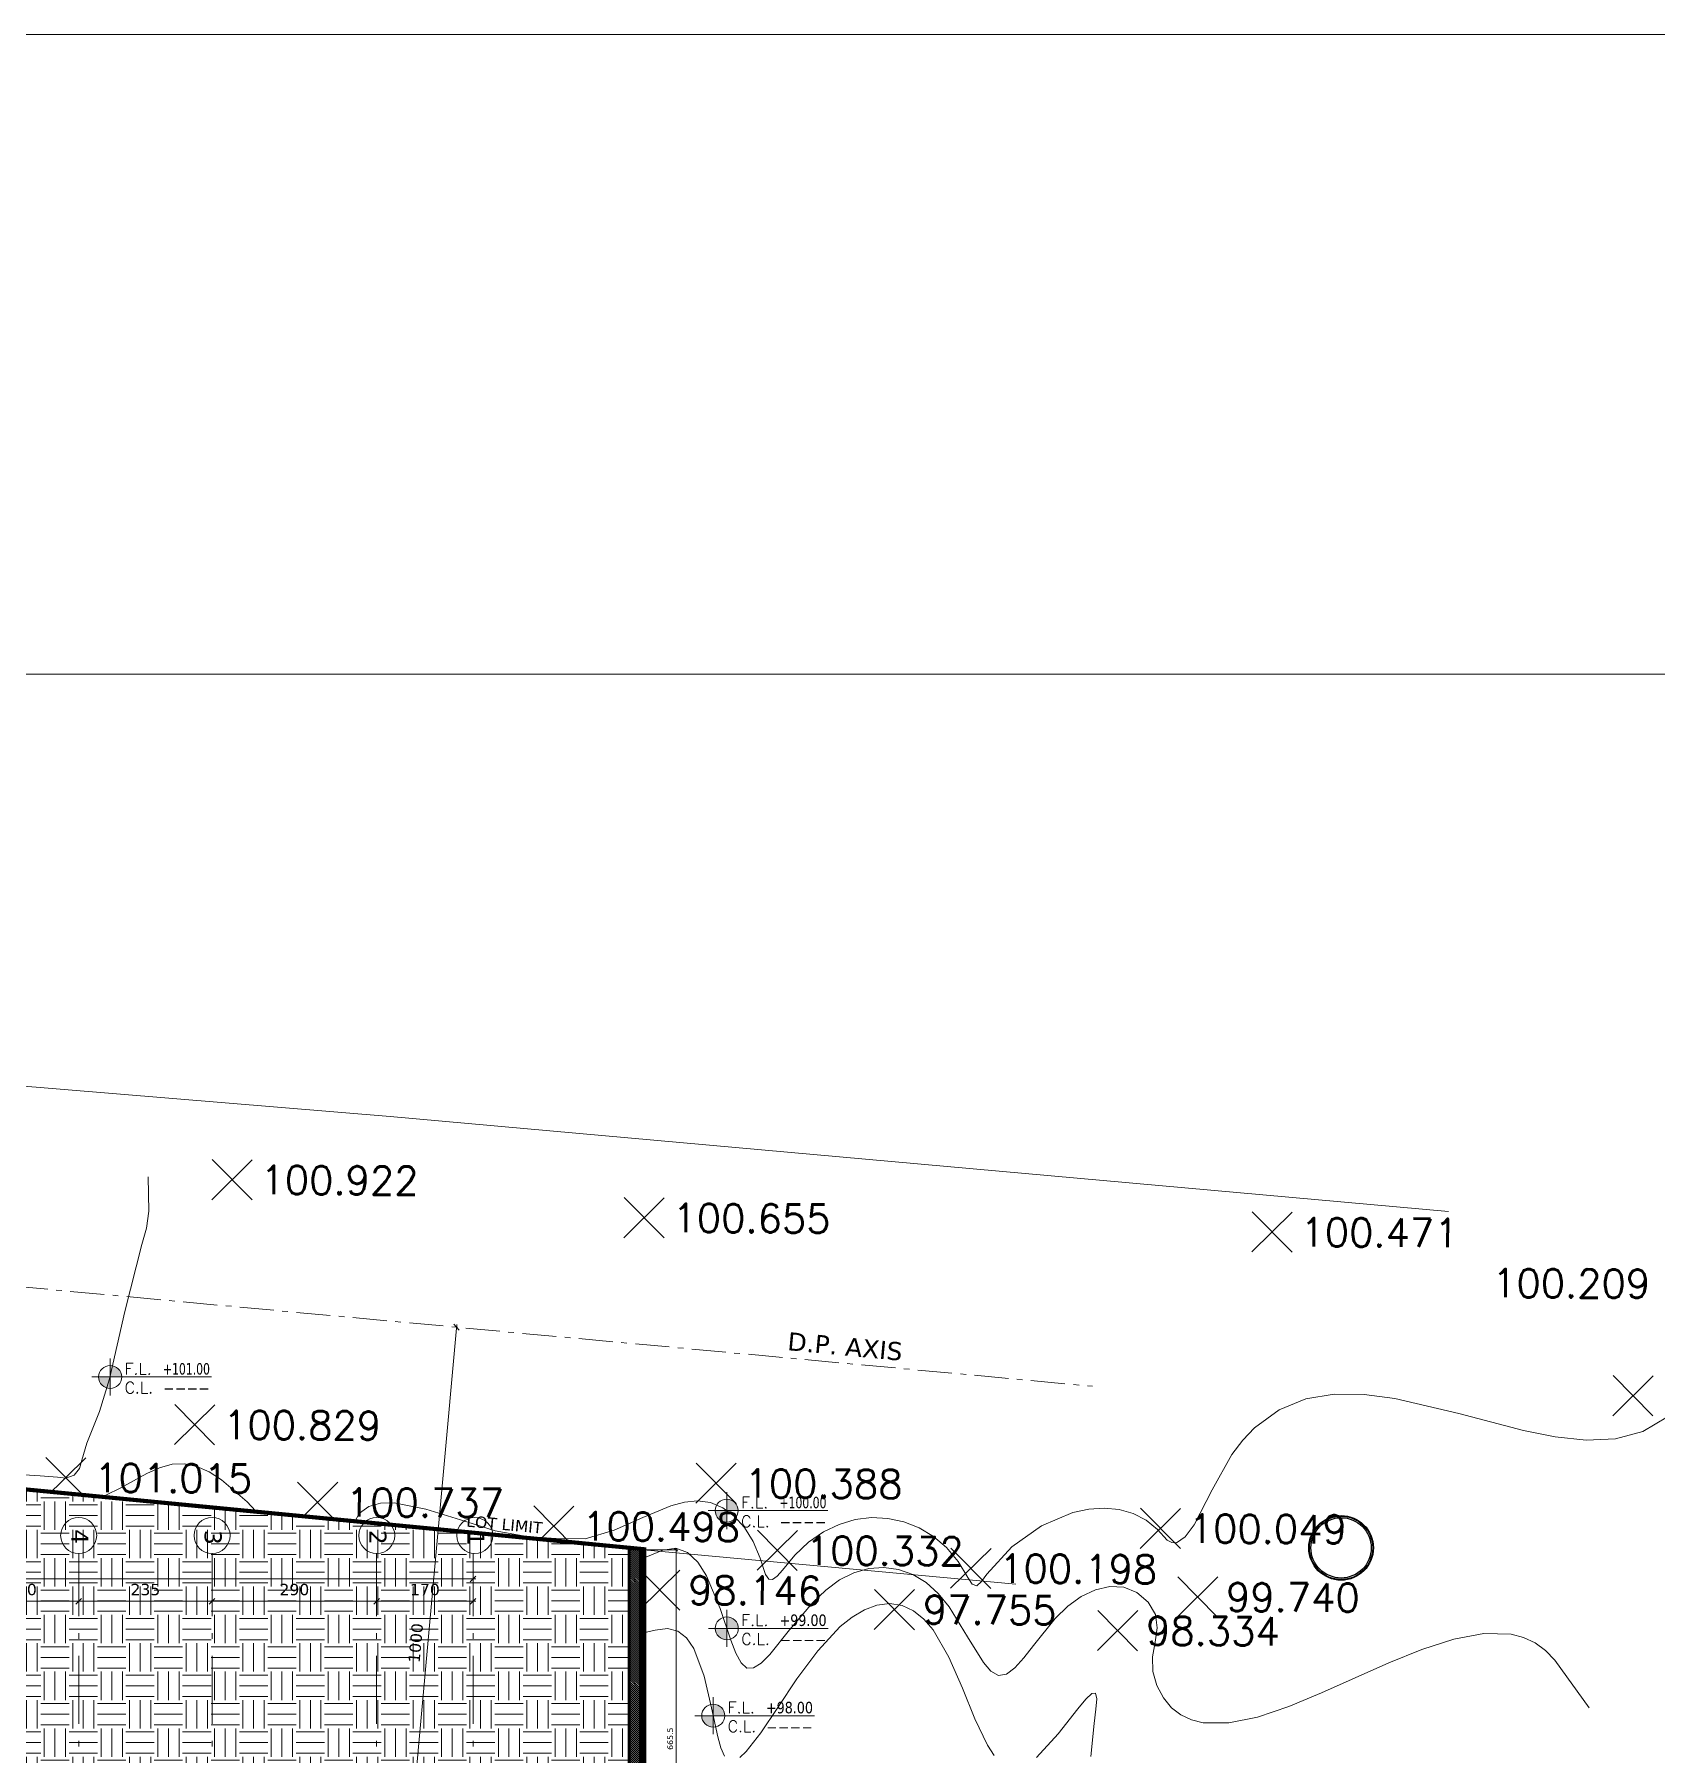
# Model space of a CAD drawing. Header units: inches. Extents: x -48 to 777, y -156 to 510.
# Drawn here: x 500.4 to 528.98, y 157.27 to 187.58 of the extents above; entities that cross this region are included whole.
import ezdxf
from ezdxf.enums import TextEntityAlignment as Align

# ---------------------------------------------------------------- set-up
doc = ezdxf.new("R2010")
doc.units = ezdxf.units.IN
doc.header["$MEASUREMENT"] = 0
doc.set_wipeout_variables(frame=1)
for name, pattern in [('ACAD_ISO10W100', [18, 12, -3, 0, -3]), ('HIDDEN', [0.375, 0.25, -0.125]), ('NUHA', [1.45, 0.75, -0.25, 0.2, -0.25])]:
    doc.linetypes.add(name, pattern=pattern)
doc.layers.get('Defpoints').update_dxf_attribs({"lineweight": 5})
for name, color, linetype, lineweight in [('A-ANNOTATION', 34, 'Continuous', 5), ('A-AXIS ST', 251, 'ACAD_ISO10W100', 5), ('A-DIM', 9, 'Continuous', 5), ('A-HIDDEN', 254, 'HIDDEN', 5), ('A-LEVELS', 139, 'Continuous', 20), ('A-LIMIT LOT', 235, 'ACAD_ISO10W100', 20), ('A-LIMIT ROAD', 69, 'Continuous', 20), ('A-PILLARS', 1, 'Continuous', 60), ('A-SIGNS1', 20, 'Continuous', 15), ('A-SIGNS2', 30, 'Continuous', 15), ('A-TEXT', 50, 'Continuous', 15), ('C-STONE', 42, 'Continuous', 30), ('H-PILLARS', 61, 'Continuous', 5)]:
    doc.layers.add(name, color=color, linetype=linetype, lineweight=lineweight)
doc.layers.add('HH-DARK GREY', color=7, linetype='Continuous', lineweight=5, true_color=0x404040)
doc.layers.add('pts pc', color=7, linetype='Continuous')
doc.styles.add('2mm', font='simplex.shx', dxfattribs={"height": 0.5})
doc.styles.add('ROMAND', font='verdana.ttf')
doc.styles.add('ROMANS', font='romans__.ttf', dxfattribs={"height": 0.14})
doc.dimstyles.new('M-1.100', dxfattribs={"dimtxt": 0.2, "dimasz": 0.1, "dimexe": 0.05, "dimexo": 0.05, "dimgap": 0.1, "dimtad": 1, "dimlfac": 100, "dimrnd": 0.5, "dimzin": 9, "dimdsep": 46, "dimtxsty": 'ROMAND', "dimblk": 'OBLIQUE', "dimcen": 1, "dimdle": 0.05, "dimclrd": 256, "dimclre": 256, "dimclrt": 2, "dimadec": 0, "dimazin": 0, "dimtfac": 0.666667, "dimtmove": 2, "dimatfit": 3, "dimfxl": 0.04, "dimtolj": 1, "dimtzin": 5, "dimlwd": -1, "dimlwe": -1, "dimarcsym": 0})
doc.dimstyles.new('M-1.50', dxfattribs={"dimtxt": 0.1, "dimasz": 0.05, "dimexe": 0.025, "dimexo": 0.025, "dimgap": 0.05, "dimtad": 1, "dimlfac": 100, "dimrnd": 0.5, "dimzin": 9, "dimdsep": 46, "dimtxsty": 'ROMAND', "dimblk": 'OBLIQUE', "dimcen": 1, "dimdle": 0.025, "dimclrd": 256, "dimclre": 256, "dimclrt": 2, "dimadec": 0, "dimazin": 0, "dimtfac": 0.666667, "dimtmove": 2, "dimatfit": 3, "dimfxl": 0.04, "dimtolj": 1, "dimtzin": 5, "dimlwd": -1, "dimlwe": -1, "dimarcsym": 0})

# ---------------------------------------------------------------- blocks, each defined once
blk = doc.blocks.new('_Oblique')
at = {"color": 0, "linetype": 'ByBlock', "lineweight": -2}
blk.add_line((-0.5, -0.5), (0.5, 0.5), dxfattribs=at)
blk = doc.blocks.new('*D544')
at = {"layer": 'A-DIM', "transparency": 16777216}
for p, q in [((642.619, 335.179), (644.719, 335.179)), ((642.669, 335.065), (642.669, 335.229)), ((644.669, 335.065), (644.669, 335.229))]:
    blk.add_line(p, q, dxfattribs=at)
at = {"layer": 'Defpoints', "color": 0, "transparency": 16777216}
for p in [(642.669, 335.015), (644.669, 335.179), (644.669, 335.015)]:
    blk.add_point(p, dxfattribs=at)
at = {"layer": 'A-DIM', "transparency": 16777216, "xscale": 0.1, "yscale": 0.1, "zscale": 0.1, "rotation": 180}
blk.add_blockref('_Oblique', (642.669, 335.179), dxfattribs=at)
at = {"layer": 'A-DIM', "transparency": 16777216, "xscale": 0.1, "yscale": 0.1, "zscale": 0.1}
blk.add_blockref('_Oblique', (644.669, 335.179), dxfattribs=at)
at = {"layer": 'A-DIM', "color": 2, "transparency": 16777216, "insert": (643.669, 335.383), "char_height": 0.2, "attachment_point": 5, "style": 'ROMAND'}
blk.add_mtext('\\A1;200', dxfattribs=at)
blk = doc.blocks.new('*D545')
at = {"layer": 'A-DIM', "transparency": 16777216}
for p, q in [((644.619, 335.179), (647.069, 335.179)), ((644.669, 335.065), (644.669, 335.229)), ((647.019, 335.065), (647.019, 335.229))]:
    blk.add_line(p, q, dxfattribs=at)
at = {"layer": 'Defpoints', "color": 0, "transparency": 16777216}
for p in [(644.669, 335.015), (647.019, 335.179), (647.019, 335.015)]:
    blk.add_point(p, dxfattribs=at)
at = {"layer": 'A-DIM', "transparency": 16777216, "xscale": 0.1, "yscale": 0.1, "zscale": 0.1, "rotation": 180}
blk.add_blockref('_Oblique', (644.669, 335.179), dxfattribs=at)
at = {"layer": 'A-DIM', "transparency": 16777216, "xscale": 0.1, "yscale": 0.1, "zscale": 0.1}
blk.add_blockref('_Oblique', (647.019, 335.179), dxfattribs=at)
at = {"layer": 'A-DIM', "color": 2, "transparency": 16777216, "insert": (645.844, 335.383), "char_height": 0.2, "attachment_point": 5, "style": 'ROMAND'}
blk.add_mtext('\\A1;235', dxfattribs=at)
blk = doc.blocks.new('*D546')
at = {"layer": 'A-DIM', "transparency": 16777216}
for p, q in [((646.969, 335.179), (649.969, 335.179)), ((647.019, 335.065), (647.019, 335.229)), ((649.919, 335.083), (649.919, 335.229))]:
    blk.add_line(p, q, dxfattribs=at)
at = {"layer": 'Defpoints', "color": 0, "transparency": 16777216}
for p in [(647.019, 335.015), (649.919, 335.179), (649.919, 335.033)]:
    blk.add_point(p, dxfattribs=at)
at = {"layer": 'A-DIM', "transparency": 16777216, "xscale": 0.1, "yscale": 0.1, "zscale": 0.1, "rotation": 180}
blk.add_blockref('_Oblique', (647.019, 335.179), dxfattribs=at)
at = {"layer": 'A-DIM', "transparency": 16777216, "xscale": 0.1, "yscale": 0.1, "zscale": 0.1}
blk.add_blockref('_Oblique', (649.919, 335.179), dxfattribs=at)
at = {"layer": 'A-DIM', "color": 2, "transparency": 16777216, "insert": (648.469, 335.383), "char_height": 0.2, "attachment_point": 5, "style": 'ROMAND'}
blk.add_mtext('\\A1;290', dxfattribs=at)
blk = doc.blocks.new('*D547')
at = {"layer": 'A-DIM', "transparency": 16777216}
for p, q in [((649.869, 335.179), (651.669, 335.179)), ((649.919, 335.083), (649.919, 335.229)), ((651.619, 335.036), (651.619, 335.229))]:
    blk.add_line(p, q, dxfattribs=at)
at = {"layer": 'Defpoints', "color": 0, "transparency": 16777216}
for p in [(649.919, 335.033), (651.619, 335.179), (651.619, 334.986)]:
    blk.add_point(p, dxfattribs=at)
at = {"layer": 'A-DIM', "transparency": 16777216, "xscale": 0.1, "yscale": 0.1, "zscale": 0.1, "rotation": 180}
blk.add_blockref('_Oblique', (649.919, 335.179), dxfattribs=at)
at = {"layer": 'A-DIM', "transparency": 16777216, "xscale": 0.1, "yscale": 0.1, "zscale": 0.1}
blk.add_blockref('_Oblique', (651.619, 335.179), dxfattribs=at)
at = {"layer": 'A-DIM', "color": 2, "transparency": 16777216, "insert": (650.769, 335.383), "char_height": 0.2, "attachment_point": 5, "style": 'ROMAND'}
blk.add_mtext('\\A1;170', dxfattribs=at)
blk = doc.blocks.new('*D548')
at = {"layer": 'A-DIM', "transparency": 16777216}
for p, q in [((651.669, 335.572), (633.919, 335.572)), ((633.969, 334.867), (633.969, 335.622)), ((651.619, 335.036), (651.619, 335.622))]:
    blk.add_line(p, q, dxfattribs=at)
at = {"layer": 'Defpoints', "color": 0, "transparency": 16777216}
for p in [(633.969, 335.572), (651.619, 334.986), (633.969, 334.817)]:
    blk.add_point(p, dxfattribs=at)
at = {"layer": 'A-DIM', "transparency": 16777216, "xscale": 0.1, "yscale": 0.1, "zscale": 0.1, "rotation": 180}
blk.add_blockref('_Oblique', (633.969, 335.572), dxfattribs=at)
at = {"layer": 'A-DIM', "transparency": 16777216, "xscale": 0.1, "yscale": 0.1, "zscale": 0.1}
blk.add_blockref('_Oblique', (651.619, 335.572), dxfattribs=at)
at = {"layer": 'A-DIM', "color": 2, "transparency": 16777216, "insert": (642.794, 335.776), "char_height": 0.2, "attachment_point": 5, "style": 'ROMAND'}
blk.add_mtext('\\A1;1765', dxfattribs=at)
blk = doc.blocks.new('*D409')
at = {"layer": 'A-DIM', "transparency": 16777216}
for p, q in [((511.152, 160.872), (511.727, 160.872)), ((511.702, 154.194), (511.702, 160.897)), ((511.152, 154.219), (511.727, 154.219))]:
    blk.add_line(p, q, dxfattribs=at)
at = {"layer": 'Defpoints', "color": 0, "transparency": 16777216}
for p in [(511.127, 160.872), (511.702, 160.872), (511.127, 154.219)]:
    blk.add_point(p, dxfattribs=at)
at = {"layer": 'A-DIM', "transparency": 16777216, "xscale": 0.05, "yscale": 0.05, "zscale": 0.05}
for p, rotation in [((511.702, 160.872), 90), ((511.702, 154.219), 270)]:
    blk.add_blockref('_Oblique', p, dxfattribs=dict(at, rotation=rotation))
at = {"layer": 'A-DIM', "color": 2, "transparency": 16777216, "insert": (511.6, 157.545), "char_height": 0.1, "attachment_point": 5, "rotation": 90, "style": 'ROMAND'}
blk.add_mtext('\\A1;665.5', dxfattribs=at)
blk = doc.blocks.new('*D972')
at = {"layer": 'A-DIM', "transparency": 16777216}
blk.add_line((-315972.608, -27892.263), (-315973.513, -27902.275), dxfattribs=at)
at = {"layer": 'Defpoints', "color": 0, "transparency": 16777216}
for p in [(-315972.613, -27892.312), (-315973.508, -27902.225), (-315973.508, -27902.225)]:
    blk.add_point(p, dxfattribs=at)
at = {"layer": 'A-DIM', "transparency": 16777216, "xscale": 0.1, "yscale": 0.1, "zscale": 0.1}
for p, rotation in [((-315972.613, -27892.312), 84.83901183355006), ((-315973.508, -27902.225), 264.8390118335501)]:
    blk.add_blockref('_Oblique', p, dxfattribs=dict(at, rotation=rotation))
at = {"layer": 'A-DIM', "color": 2, "transparency": 16777216, "insert": (-315973.33, -27897.876), "char_height": 0.2, "attachment_point": 5, "rotation": 84.839, "style": 'ROMAND'}
blk.add_mtext('\\A1;1000', dxfattribs=at)
blk = doc.blocks.new('GXFHGCGFCD')
at = {"layer": 'A-SIGNS1', "linetype": 'NUHA'}
h = blk.add_hatch(color=256, dxfattribs=at)
h.paths.add_polyline_path([(90.382, 61.33), (90.382, 61.17), (90.542, 61.17, 0.414214)])
h.paths.add_polyline_path([(90.382, 61.17), (90.222, 61.17, 0.414214), (90.382, 61.01)])
at = {"layer": 'A-SIGNS1'}
for p, q in [((90.382, 60.914), (90.382, 61.426)), ((90.126, 61.17), (91.79, 61.17))]:
    blk.add_line(p, q, dxfattribs=at)
blk.add_circle((90.382, 61.17), 0.16, dxfattribs=at)
blk = doc.blocks.new('DGXFHXFGDFD')
at = {"layer": 'A-SIGNS1'}
blk.add_blockref('GXFHGCGFCD', (0, 0), dxfattribs=at)
at = {"layer": 'A-SIGNS2', "linetype": 'NUHA', "style": 'ROMANS'}
for s, p in [('F.L.', (90.583, 61.203)), ('C.L.', (90.583, 60.941))]:
    blk.add_text(s, height=0.16, dxfattribs=at).set_placement(p)
at = {"layer": 'A-SIGNS2', "style": 'ROMANS', "width": 0.910135, "flags": 4}
for tag, p, p2 in [('NIV.FINI', (91.116, 61.203), (91.79, 61.203)), ('NIV.BETON', (91.116, 60.941), (91.79, 60.941))]:
    blk.add_attdef(tag, text='', height=0.16, dxfattribs=at).set_placement(p, p2, align=Align.FIT)
blk = doc.blocks.new('AXIS')
at = {"layer": 'A-ANNOTATION'}
for centre in [(644.66853, 336.33642), (647.01853, 336.33642), (649.92022, 336.33642), (651.64843, 336.33501)]:
    blk.add_circle(centre, 0.31723, dxfattribs=at)
at = {"layer": 'A-AXIS ST', "ltscale": 0.1}
for p, q in [((644.66853, 296.91777), (644.66853, 336.01919)), ((647.01853, 296.91777), (647.01853, 336.01919)), ((649.91853, 296.91777), (649.91853, 336.01919)), ((651.61853, 296.91777), (651.61853, 336.01919))]:
    blk.add_line(p, q, dxfattribs=at)
at = {"layer": 'A-ANNOTATION', "char_height": 0.3, "width": 5.0170833, "attachment_point": 1, "rotation": 270, "style": 'ROMAND'}
for s, insert in [('\\pi2.3951;4', (644.83697, 338.84375)), ('\\pi2.4097;3', (647.18847, 338.84375)), ('\\pi2.407;2', (650.09016, 338.84374)), ('\\pi2.4273;1', (651.81838, 338.84233))]:
    blk.add_mtext(s, dxfattribs=dict(at, insert=insert))
at = {"layer": 'A-DIM'}
for base, p1, p2, picture, middle in [((633.96853, 335.57217), (651.61853, 334.98568), (633.96853, 334.81666), '*D548', (642.79353, 335.77613)), ((644.66853, 335.17924), (642.66853, 335.01471), (644.66853, 335.01475), '*D544', (643.66853, 335.3834)), ((647.01853, 335.17924), (644.66853, 335.01475), (647.01853, 335.01475), '*D545', (645.84353, 335.3834)), ((649.91853, 335.17924), (647.01853, 335.01475), (649.91853, 335.03273), '*D546', (648.46853, 335.3834)), ((651.61853, 335.17924), (649.91853, 335.03273), (651.61853, 334.98568), '*D547', (650.76853, 335.38333))]:
    dim = blk.add_linear_dim(base=base, p1=p1, p2=p2, dimstyle='M-1.100', dxfattribs=at)
    dim.commit()
    dim.dimension.update_dxf_attribs({"geometry": picture, "text_midpoint": middle})
blk = doc.blocks.new('LOT 688  TOPOGRAPHIC PLAN')
blk.add_circle((-315957.02695, -27896.2003), 0.55739)
at = {"layer": 'A-HIDDEN', "linetype": 'ACAD_ISO10W100', "ltscale": 0.05}
blk.add_line((-316003.31537, -27889.46215), (-315961.40493, -27893.35283), dxfattribs=at)
at = {"layer": 'A-LEVELS', "linetype": 'Continuous'}
for points in [[(-315981.16332, -27894.85212), (-315979.94808, -27894.931), (-315979.64534, -27894.95613), (-315979.49423, -27894.96924), (-315979.35005, -27894.91888), (-315979.25708, -27894.80117), (-315979.2121, -27894.65444), (-315979.12632, -27894.35818), (-315978.903, -27893.80002), (-315978.72595, -27893.22274), (-315978.45451, -27892.0347), (-315978.15944, -27890.85643), (-315978.0747, -27890.56433), (-315978.03152, -27890.26698), (-315978.04603, -27889.6599)], [(-315980.53184, -27896.03445), (-315980.02526, -27896.10156), (-315979.5263, -27896.09836), (-315979.03781, -27895.99888), (-315978.56266, -27895.7778), (-315978.33151, -27895.64341), (-315978.10649, -27895.56636), (-315977.88836, -27895.60262), (-315977.67265, -27895.73877), (-315977.22452, -27896.15999), (-315976.74771, -27896.65985), (-315975.77675, -27897.71175), (-315975.31858, -27898.1783), (-315974.90261, -27898.54827), (-315974.71608, -27898.68368), (-315974.54684, -27898.77892), (-315974.39715, -27898.82864), (-315974.26925, -27898.82749), (-315974.1654, -27898.77015), (-315974.08784, -27898.65126), (-315974.03774, -27898.46758), (-315974.00923, -27898.22944), (-315973.98233, -27897.65259), (-315973.93782, -27897.0465), (-315973.8873, -27896.7718), (-315973.80638, -27896.53695), (-315973.68639, -27896.35769), (-315973.51875, -27896.2496), (-315973.30276, -27896.21533), (-315973.05183, -27896.23434), (-315972.50478, -27896.34032), (-315971.98349, -27896.40413), (-315971.4898, -27896.42146), (-315970.98844, -27896.46888), (-315970.4885, -27896.5576), (-315969.98591, -27896.58416), (-315969.73163, -27896.53987), (-315969.47526, -27896.44594), (-315968.97776, -27896.23902), (-315968.74974, -27896.2084), (-315968.5441, -27896.27921), (-315968.36391, -27896.45207), (-315968.20932, -27896.69341), (-315967.96811, -27897.26653), (-315967.78031, -27897.82844), (-315967.69174, -27898.05776), (-315967.59888, -27898.22736), (-315967.49585, -27898.31826), (-315967.37753, -27898.31606), (-315967.24287, -27898.23037), (-315967.09212, -27898.07871), (-315966.7434, -27897.64757), (-315966.3335, -27897.16281), (-315966.10626, -27896.94414), (-315965.86451, -27896.76463), (-315965.60983, -27896.63766), (-315965.34744, -27896.56495), (-315965.08322, -27896.54619), (-315964.82304, -27896.58106), (-315964.57278, -27896.66923), (-315964.33832, -27896.81038), (-315964.1254, -27897.00397), (-315963.93557, -27897.24092), (-315963.60998, -27897.76555), (-315963.32949, -27898.2223), (-315963.19602, -27898.37437), (-315963.06169, -27898.44847), (-315962.92254, -27898.42676), (-315962.77565, -27898.31678), (-315962.61872, -27898.14086), (-315962.44942, -27897.92151), (-315962.06452, -27897.44258), (-315961.84432, -27897.22801), (-315961.60554, -27897.05623), (-315961.35569, -27896.93728), (-315961.10323, -27896.87998), (-315960.85663, -27896.89316), (-315960.62438, -27896.98561), (-315960.42484, -27897.15457), (-315960.29768, -27897.37239), (-315960.27017, -27897.6121), (-315960.30518, -27897.86359), (-315960.34862, -27898.12122), (-315960.34683, -27898.37925), (-315960.27539, -27898.62668), (-315960.15712, -27898.84402), (-315960.01316, -27899.01654), (-315959.84794, -27899.145), (-315959.66305, -27899.2328), (-315959.46006, -27899.28335), (-315959.00612, -27899.28635), (-315958.49874, -27899.18127), (-315957.95054, -27898.99539), (-315957.37414, -27898.75599), (-315956.18725, -27898.22575), (-315955.60201, -27897.98946), (-315955.03907, -27897.80876), (-315954.51104, -27897.71094), (-315954.03056, -27897.72326), (-315953.8121, -27897.77925), (-315953.61025, -27897.873), (-315953.42654, -27898.00778), (-315953.25967, -27898.18059), (-315952.65648, -27899.01699)], [(-315979.61232, -27900.14969), (-315978.96618, -27899.39156), (-315978.27808, -27898.62505), (-315977.9144, -27898.30944), (-315977.53565, -27898.07661), (-315977.14032, -27897.9548), (-315976.72692, -27897.97228), (-315976.51302, -27898.04185), (-315976.295, -27898.15164), (-315975.85283, -27898.46847), (-315975.41301, -27898.87507), (-315974.98815, -27899.32357), (-315974.59088, -27899.7661), (-315974.23382, -27900.1548)], [(-315973.4536, -27900.22815), (-315973.4239, -27899.76759), (-315973.38598, -27899.23773), (-315973.28473, -27898.73891), (-315973.19313, -27898.53251), (-315973.06505, -27898.37149), (-315972.89588, -27898.26489), (-315972.69255, -27898.20413), (-315972.2255, -27898.1639), (-315971.7479, -27898.13842), (-315971.30902, -27898.06078), (-315970.43412, -27897.89397), (-315969.55528, -27897.75116), (-315969.1101, -27897.64982), (-315968.89537, -27897.61986), (-315968.71139, -27897.66637), (-315968.5591, -27897.78856), (-315968.43413, -27897.97172), (-315968.24849, -27898.46217), (-315968.1193, -27899.02013), (-315968.01137, -27899.52802), (-315967.95439, -27899.72644), (-315967.88953, -27899.86824)], [(-315967.62281, -27899.89456), (-315967.51021, -27899.79026), (-315967.25225, -27899.45765), (-315966.95367, -27899.01035), (-315966.61814, -27898.50919), (-315966.24936, -27898.01496), (-315965.85101, -27897.58848), (-315965.6419, -27897.41965), (-315965.42678, -27897.29055), (-315965.2061, -27897.2088), (-315964.98071, -27897.18189), (-315964.76023, -27897.21485), (-315964.55947, -27897.30828), (-315964.37933, -27897.45499), (-315964.21723, -27897.64592), (-315963.93678, -27898.12417), (-315963.69738, -27898.6705), (-315963.4783, -27899.21241), (-315963.25883, -27899.67738), (-315963.14246, -27899.85834)], [(-315962.39284, -27899.89176), (-315962.01446, -27899.47645), (-315961.66723, -27899.03492), (-315961.52662, -27898.86667), (-315961.41939, -27898.76667), (-315961.35405, -27898.75985), (-315961.33363, -27898.85924), (-315961.34608, -27899.04543), (-315961.37679, -27899.29349), (-315961.43466, -27899.87556)]]:
    blk.add_lwpolyline(points, dxfattribs=at)
at = {"layer": 'A-LEVELS', "color": 209, "linetype": 'Continuous'}
blk.add_lwpolyline([(-315981.06894, -27895.27639), (-315980.03113, -27895.46472), (-315979.51931, -27895.48322), (-315979.01975, -27895.38182), (-315978.53679, -27895.14845), (-315978.07091, -27894.88806), (-315977.84431, -27894.78717), (-315977.62189, -27894.72685), (-315977.40333, -27894.71995), (-315977.18699, -27894.76596), (-315976.9708, -27894.86048), (-315976.75273, -27894.99912), (-315976.30276, -27895.39125), (-315975.34238, -27896.42417), (-315975.12303, -27896.63234), (-315974.92924, -27896.77574), (-315974.7697, -27896.83188), (-315974.65313, -27896.77827), (-315974.58382, -27896.60193), (-315974.54254, -27896.34086), (-315974.43579, -27895.78426), (-315974.3207, -27895.58989), (-315974.15693, -27895.46971), (-315973.95142, -27895.41304), (-315973.71114, -27895.40921), (-315973.15411, -27895.51729), (-315972.54154, -27895.70854), (-315971.9291, -27895.89749), (-315971.37246, -27895.99876), (-315970.8595, -27896.03713), (-315970.34632, -27896.03832), (-315969.83372, -27895.88825), (-315969.328, -27895.66317), (-315968.83606, -27895.45923), (-315968.59741, -27895.39524), (-315968.36479, -27895.37259), (-315968.13908, -27895.40322), (-315967.92293, -27895.49332), (-315967.72174, -27895.63988), (-315967.54119, -27895.83906), (-315967.38696, -27896.08704), (-315967.26469, -27896.37993), (-315967.16636, -27896.66709), (-315967.11125, -27896.75029), (-315967.04315, -27896.75954), (-315966.96086, -27896.69935), (-315966.86649, -27896.59221), (-315966.65023, -27896.32799), (-315966.40836, -27896.09788), (-315966.14712, -27895.9173), (-315965.87167, -27895.78576), (-315965.58715, -27895.70276), (-315965.29874, -27895.66779), (-315965.01159, -27895.68036), (-315964.73086, -27895.73996), (-315964.46171, -27895.84608), (-315964.20929, -27895.99823), (-315963.97877, -27896.1959), (-315963.7753, -27896.4386), (-315963.60364, -27896.72256), (-315963.52629, -27896.83938), (-315963.44684, -27896.8707), (-315963.36066, -27896.79445), (-315963.26715, -27896.66534), (-315962.8262, -27896.18084), (-315962.30783, -27895.81283), (-315961.75219, -27895.57988), (-315961.47294, -27895.51985), (-315961.19943, -27895.50053), (-315960.93667, -27895.52426), (-315960.6897, -27895.59335), (-315960.46352, -27895.71011), (-315960.26316, -27895.87688), (-315960.0901, -27896.06394), (-315960.00854, -27896.10785), (-315959.92861, -27896.11013), (-315959.77206, -27896.00815), (-315959.6172, -27895.79467), (-315959.29955, -27895.17986), (-315958.94996, -27894.5561), (-315958.7581, -27894.30229), (-315958.55534, -27894.08801), (-315958.11987, -27893.76797), (-315957.64895, -27893.57597), (-315957.14799, -27893.49196), (-315956.6224, -27893.49593), (-315956.07759, -27893.56784), (-315954.95196, -27893.83536), (-315953.81437, -27894.13428), (-315953.25463, -27894.24543), (-315952.71006, -27894.30219), (-315952.19151, -27894.27849), (-315951.71026, -27894.14778), (-315951.27418, -27893.89249)], dxfattribs=at)
at = {"layer": 'A-LIMIT LOT', "linetype": 'Continuous', "const_width": 0.1}
blk.add_lwpolyline([(-315996.80172, -27893.57917), (-315985.1164, -27950.2257), (-315970.22923, -27937.16678), (-315964.6636, -27941.43051), (-315964.08799, -27936.87852), (-315969.32038, -27930.53073), (-315969.32038, -27896.23659), (-315996.80172, -27893.57917)], dxfattribs=at)
at = {"layer": 'A-LIMIT ROAD', "linetype": 'Continuous'}
for points in [[(-315992.15526, -27887.07533), (-315973.78379, -27888.60145), (-315955.13582, -27890.27286)], [(-315969.32038, -27896.23659), (-315962.75939, -27896.83897)]]:
    blk.add_lwpolyline(points, dxfattribs=at)
at = {"layer": 'pts pc', "linetype": 'Continuous'}
for points in [[(-315976.21106, -27889.36186), (-315976.92184, -27890.06506)], [(-315976.21485, -27890.06885), (-315976.91805, -27889.35807)], [(-315968.95255, -27890.03178), (-315969.66333, -27890.73498)], [(-315968.95634, -27890.73877), (-315969.65954, -27890.02799)], [(-315957.88774, -27890.2831), (-315958.59852, -27890.9863)], [(-315957.89153, -27890.99009), (-315958.59473, -27890.27931)], [(-315951.52912, -27893.16923), (-315952.2399, -27893.87243)], [(-315951.53291, -27893.87622), (-315952.23611, -27893.16544)], [(-315976.87121, -27893.67839), (-315977.58199, -27894.38159)], [(-315976.875, -27894.38538), (-315977.5782, -27893.6746)], [(-315979.14224, -27894.61123), (-315979.85302, -27895.31443)], [(-315979.14603, -27895.31822), (-315979.84923, -27894.60744)], [(-315967.68361, -27894.70965), (-315968.39439, -27895.41285)], [(-315967.6874, -27895.41664), (-315968.3906, -27894.70586)], [(-315974.7065, -27895.04401), (-315975.41728, -27895.74721)], [(-315974.71029, -27895.751), (-315975.41349, -27895.04022)], [(-315970.54569, -27895.46432), (-315971.25647, -27896.16752)], [(-315970.54948, -27896.17131), (-315971.25268, -27895.46053)], [(-315959.85577, -27895.50663), (-315960.56655, -27896.20983)], [(-315959.85956, -27896.21362), (-315960.56276, -27895.50284)], [(-315978.02338, -27895.75924), (-315978.73416, -27896.46244)], [(-315978.02717, -27896.46623), (-315978.73037, -27895.75545)], [(-315966.60493, -27895.89245), (-315967.31571, -27896.59565)], [(-315966.60872, -27896.59944), (-315967.31192, -27895.88866)], [(-315972.6659, -27896.24297), (-315973.37668, -27896.94617)], [(-315972.66969, -27896.94996), (-315973.37289, -27896.23918)], [(-315963.19558, -27896.20973), (-315963.90636, -27896.91293)], [(-315963.19937, -27896.91672), (-315963.90257, -27896.20594)], [(-315968.67571, -27896.59136), (-315969.38649, -27897.29456)], [(-315968.6795, -27897.29835), (-315969.3827, -27896.58757)], [(-315959.19922, -27896.71216), (-315959.91, -27897.41536)], [(-315959.20301, -27897.41915), (-315959.90621, -27896.70837)], [(-315964.54149, -27896.93553), (-315965.25227, -27897.63873)], [(-315964.54528, -27897.64252), (-315965.24848, -27896.93174)], [(-315960.60843, -27897.30662), (-315961.31921, -27898.00982)], [(-315960.61222, -27898.01361), (-315961.31542, -27897.30283)]]:
    blk.add_lwpolyline(points, dxfattribs=at)
at = {"layer": 'pts pc'}
for radius in [0.56929, 0.53116]:
    blk.add_circle((-315957.02695, -27896.2003), radius, dxfattribs=at)
at = {"layer": 'A-TEXT', "insert": (-315966.76279, -27892.39731), "char_height": 0.32, "width": 71.8076328, "attachment_point": 1, "rotation": 354.696245, "style": 'ROMAND'}
blk.add_mtext('D.P. AXIS', dxfattribs=at)
at = {"layer": 'pts pc', "color": 1, "char_height": 0.5, "attachment_point": 1, "rotation": 359.692852, "style": '2mm'}
for s, insert, width in [('\\Fsimplex.shx;\\W1.0000000000;\\T1.0000000000;\\o\\l100.922', (-315976.06512, -27889.46615), 3.452381), ('\\Fsimplex.shx;\\W1.0000000000;\\T1.0000000000;\\o\\l100.655', (-315968.80661, -27890.13607), 3.452381), ('\\Fsimplex.shx;\\W1.0000000000;\\T1.0000000000;\\o\\l100.471', (-315957.74179, -27890.38739), 3.3571429), ('\\Fsimplex.shx;\\W1.0000000000;\\T1.0000000000;\\o\\l100.209', (-315954.3649, -27891.28322), 3.452381), ('\\Fsimplex.shx;\\W1.0000000000;\\T1.0000000000;\\o\\l100.829', (-315976.72527, -27893.78267), 3.452381), ('\\Fsimplex.shx;\\W1.0000000000;\\T1.0000000000;\\o\\l101.015', (-315978.9963, -27894.71551), 3.2619048), ('\\Fsimplex.shx;\\W1.0000000000;\\T1.0000000000;\\o\\l100.388', (-315967.53766, -27894.81394), 3.452381), ('\\Fsimplex.shx;\\W1.0000000000;\\T1.0000000000;\\o\\l100.737', (-315974.56056, -27895.14829), 3.452381), ('\\Fsimplex.shx;\\W1.0000000000;\\T1.0000000000;\\o\\l100.498', (-315970.39975, -27895.56861), 3.452381), ('\\Fsimplex.shx;\\W1.0000000000;\\T1.0000000000;\\o\\l100.049', (-315959.70982, -27895.61091), 3.452381), ('\\Fsimplex.shx;\\W1.0000000000;\\T1.0000000000;\\o\\l98.348', (-315977.87744, -27895.86352), 3.0714286), ('\\Fsimplex.shx;\\W1.0000000000;\\T1.0000000000;\\o\\l100.332', (-315966.45899, -27895.99674), 3.452381), ('\\Fsimplex.shx;\\W1.0000000000;\\T1.0000000000;\\o\\l98.360', (-315972.51996, -27896.34725), 3.0714286), ('\\Fsimplex.shx;\\W1.0000000000;\\T1.0000000000;\\o\\l100.198', (-315963.04964, -27896.31402), 3.3571429), ('\\Fsimplex.shx;\\W1.0000000000;\\T1.0000000000;\\o\\l98.146', (-315968.52977, -27896.69565), 2.9761905), ('\\Fsimplex.shx;\\W1.0000000000;\\T1.0000000000;\\o\\l97.755', (-315964.39555, -27897.03981), 3.0714286), ('\\Fsimplex.shx;\\W1.0000000000;\\T1.0000000000;\\o\\l99.740', (-315959.05328, -27896.81645), 3.0714286), ('\\Fsimplex.shx;\\W1.0000000000;\\T1.0000000000;\\o\\l98.334', (-315960.46248, -27897.4109), 3.0714286)]:
    blk.add_mtext(s, dxfattribs=dict(at, insert=insert, width=width))
at = {"linetype": 'Continuous'}
blk.add_wipeout([(-315996.80172, -27893.57917), (-315969.32038, -27896.23659), (-315969.32038, -27930.53073), (-315964.08799, -27936.87852), (-315964.6636, -27941.43051), (-315970.22923, -27937.16678), (-315985.1164, -27950.2257)], dxfattribs=at).dxf.layer = 'A-LIMIT LOT'
at = {"layer": 'A-SIGNS1'}
ref = blk.add_blockref('DGXFHXFGDFD', (-316093.24739, -27970.70338), dxfattribs=dict(at, xscale=1.267200000000003, yscale=1.267200000000003, zscale=1.267200000000003))
ref.add_attrib('NIV.FINI', '+101.00', dxfattribs={"layer": 'A-SIGNS2', "height": 0.202752, "style": 'ROMAND', "width": 0.680836}).set_placement((-315977.78537, -27893.14677), (-315976.9574, -27893.14677), align=Align.FIT)
ref.add_attrib('NIV.BETON', '----', dxfattribs={"layer": 'A-SIGNS2', "height": 0.202752, "style": 'ROMAND', "width": 1.634557}).set_placement((-315977.78537, -27893.47853), (-315976.9574, -27893.47853), align=Align.FIT)
ref = blk.add_blockref('DGXFHXFGDFD', (-316082.38474, -27973.05914), dxfattribs=dict(at, xscale=1.267200000000003, yscale=1.267200000000003, zscale=1.267200000000003))
ref.add_attrib('NIV.FINI', '+100.00', dxfattribs={"layer": 'A-SIGNS2', "height": 0.202752, "style": 'ROMAND', "width": 0.680836}).set_placement((-315966.92272, -27895.50252), (-315966.09475, -27895.50252), align=Align.FIT)
ref.add_attrib('NIV.BETON', '----', dxfattribs={"layer": 'A-SIGNS2', "height": 0.202752, "style": 'ROMAND', "width": 1.634557}).set_placement((-315966.92272, -27895.83429), (-315966.09475, -27895.83429), align=Align.FIT)
ref = blk.add_blockref('DGXFHXFGDFD', (-316082.38242, -27975.13314), dxfattribs=dict(at, xscale=1.267200000000003, yscale=1.267200000000003, zscale=1.267200000000003))
ref.add_attrib('NIV.FINI', '+99.00', dxfattribs={"layer": 'A-SIGNS2', "height": 0.202752, "style": 'ROMAND', "width": 0.797031}).set_placement((-315966.9204, -27897.57653), (-315966.09243, -27897.57653), align=Align.FIT)
ref.add_attrib('NIV.BETON', '----', dxfattribs={"layer": 'A-SIGNS2', "height": 0.202752, "style": 'ROMAND', "width": 1.634557}).set_placement((-315966.9204, -27897.9083), (-315966.09243, -27897.9083), align=Align.FIT)
ref = blk.add_blockref('DGXFHXFGDFD', (-316082.62198, -27976.6724), dxfattribs=dict(at, xscale=1.267200000000003, yscale=1.267200000000003, zscale=1.267200000000003))
ref.add_attrib('NIV.FINI', '+98.00', dxfattribs={"layer": 'A-SIGNS2', "height": 0.202752, "style": 'ROMAND', "width": 0.797031}).set_placement((-315967.15996, -27899.11579), (-315966.33199, -27899.11579), align=Align.FIT)
ref.add_attrib('NIV.BETON', '----', dxfattribs={"layer": 'A-SIGNS2', "height": 0.202752, "style": 'ROMAND', "width": 1.634557}).set_placement((-315967.15996, -27899.44756), (-315966.33199, -27899.44756), align=Align.FIT)
at = {"layer": 'A-TEXT', "insert": (-315972.42789, -27895.62544), "char_height": 0.2, "width": 71.8076328, "attachment_point": 1, "rotation": 354.696245, "style": 'ROMAND'}
blk.add_mtext('LOT LIMIT', dxfattribs=at)
at = {"layer": 'A-DIM'}
dim = blk.add_linear_dim(base=(-315973.5081, -27902.22502), p1=(-315972.61278, -27892.31237), p2=(-315973.5081, -27902.22502), angle=264.839012, text='1000', dimstyle='M-1.100', dxfattribs=at)
dim.commit()
dim.dimension.update_dxf_attribs({"geometry": '*D972', "text_midpoint": (-315973.33003, -27897.87624), "dimtype": 129})

msp = doc.modelspace()

# ---------------------------------------------------------------- block references
at = {"layer": 'pts pc'}
msp.add_blockref('LOT 688  TOPOGRAPHIC PLAN', (316480.44716, 28057.10823), dxfattribs=at)

# ---------------------------------------------------------------- next in the draw order: hatches: boundary and pattern name
at = {"layer": 'H-PILLARS'}
h = msp.add_hatch(dxfattribs=at)
h.set_pattern_fill('ANSI31', color=256, scale=0.2, angle=90)
h.set_pattern_definition([(135, (-242.491753, -175.210882), (-0.0176776695, -0.0176776695), [])])
h.paths.add_polyline_path([(510.87678, 160.89581), (510.87678, 154.26853), (511.07678, 154.26857), (511.07678, 160.87647)])
at = {"layer": 'HH-DARK GREY'}
h = msp.add_hatch(dxfattribs=at)
h.set_pattern_fill('EARTH', color=256, scale=2)
h.set_pattern_definition([(0, (-242.49175, -175.2109), (0.5, 0.5), [0.5, -0.5]), (0, (-242.49175, -175.0234), (0.5, 0.5), [0.5, -0.5]), (0, (-242.49175, -174.8359), (0.5, 0.5), [0.5, -0.5]), (90, (-242.42925, -174.7734), (-0.5, 0.5), [0.5, -0.5]), (90, (-242.24175, -174.7734), (-0.5, 0.5), [0.5, -0.5]), (90, (-242.05425, -174.7734), (-0.5, 0.5), [0.5, -0.5])])
h.paths.add_polyline_path([(510.87678, 154.51851), (510.87678, 160.89581), (483.9059, 163.50387), (485.39023, 156.30831), (490.72678, 156.30827), (490.72678, 156.10827), (490.72678, 155.05845), (504.57678, 155.05831), (504.57678, 154.90847), (506.42678, 154.90845), (506.42678, 154.51851)])

# ---------------------------------------------------------------- next in the draw order: linework, layer by layer
at = {"layer": 'A-DIM'}
for points in [[(663.20624, 187.57649), (-47.69669, 187.57649), (-47.69669, 68.94616), (663.20624, 68.94616)], [(466.94984, 176.30529), (534.72696, 176.30529), (534.72696, 94.41823), (466.94984, 94.41823)]]:
    msp.add_lwpolyline(points, close=True, dxfattribs=at)
at = {"layer": 'A-PILLARS'}
msp.add_lwpolyline([(483.9059, 163.50387), (510.87678, 160.89581)], dxfattribs=at)
msp.add_lwpolyline([(510.87678, 160.89581), (510.87678, 154.26853), (511.07678, 154.26857), (511.07678, 160.87647)], close=True, dxfattribs=at)
at = {"layer": 'C-STONE'}
for points in [[(506.1768, 154.26855), (506.1768, 154.21862), (511.12678, 154.21851), (511.12678, 160.87164)], [(506.1968, 154.26855), (506.1968, 154.23862), (511.10678, 154.23851), (511.10678, 160.87357)]]:
    msp.add_lwpolyline(points, dxfattribs=at)

# ---------------------------------------------------------------- next in the draw order: block references
at = {"layer": 'A-DIM'}
msp.add_blockref('AXIS', (-143.49175, -175.21088), dxfattribs=at)

# ---------------------------------------------------------------- next in the draw order: dimensions: what is measured, and where the dimension line sits
dim = msp.add_linear_dim(base=(511.70245, 160.87164), p1=(511.12721, 154.21851), p2=(511.12678, 160.87164), angle=90, dimstyle='M-1.50', dxfattribs=at)
dim.commit()
dim.dimension.update_dxf_attribs({"geometry": '*D409', "text_midpoint": (511.60047, 157.54507)})

doc.saveas('drawing.dxf')
